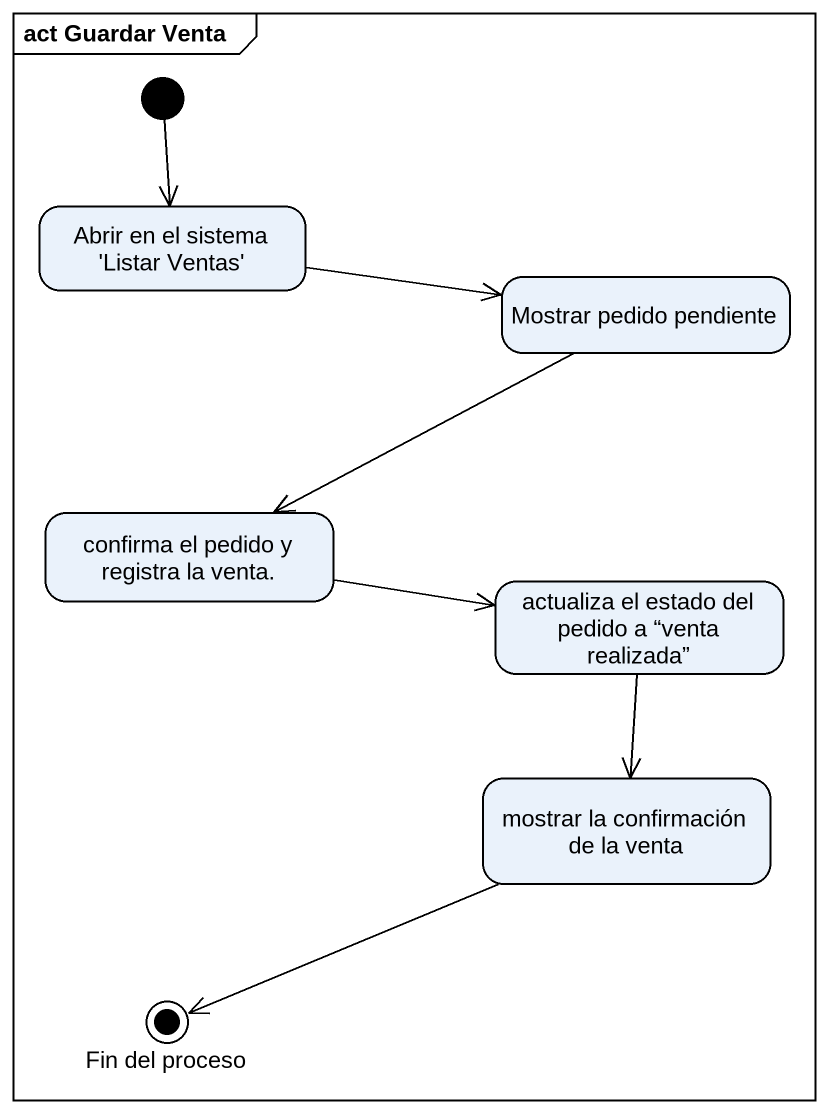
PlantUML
@startuml
mainframe act Guardar Venta
hide empty description
state "Abrir en el sistema 'Listar Ventas'" as Abrir_en_el_sistema_Listar
state "Mostrar pedido pendiente" as Mostrar_pedido_pendiente
state "confirma el pedido y registra la venta." as confirma_el_pedido_y
state "actualiza el estado del pedido a “venta realizada”" as actualiza_el_estado_del
state "mostrar la confirmación de la venta" as mostrar_la_confirmación_de
state "Fin del proceso" as Fin_del_proceso <<end>>
[*] --> Abrir_en_el_sistema_Listar
Abrir_en_el_sistema_Listar -right-> Mostrar_pedido_pendiente
Mostrar_pedido_pendiente -left-> confirma_el_pedido_y
confirma_el_pedido_y -right-> actualiza_el_estado_del
actualiza_el_estado_del --> mostrar_la_confirmación_de
mostrar_la_confirmación_de -left-> Fin_del_proceso
@enduml
